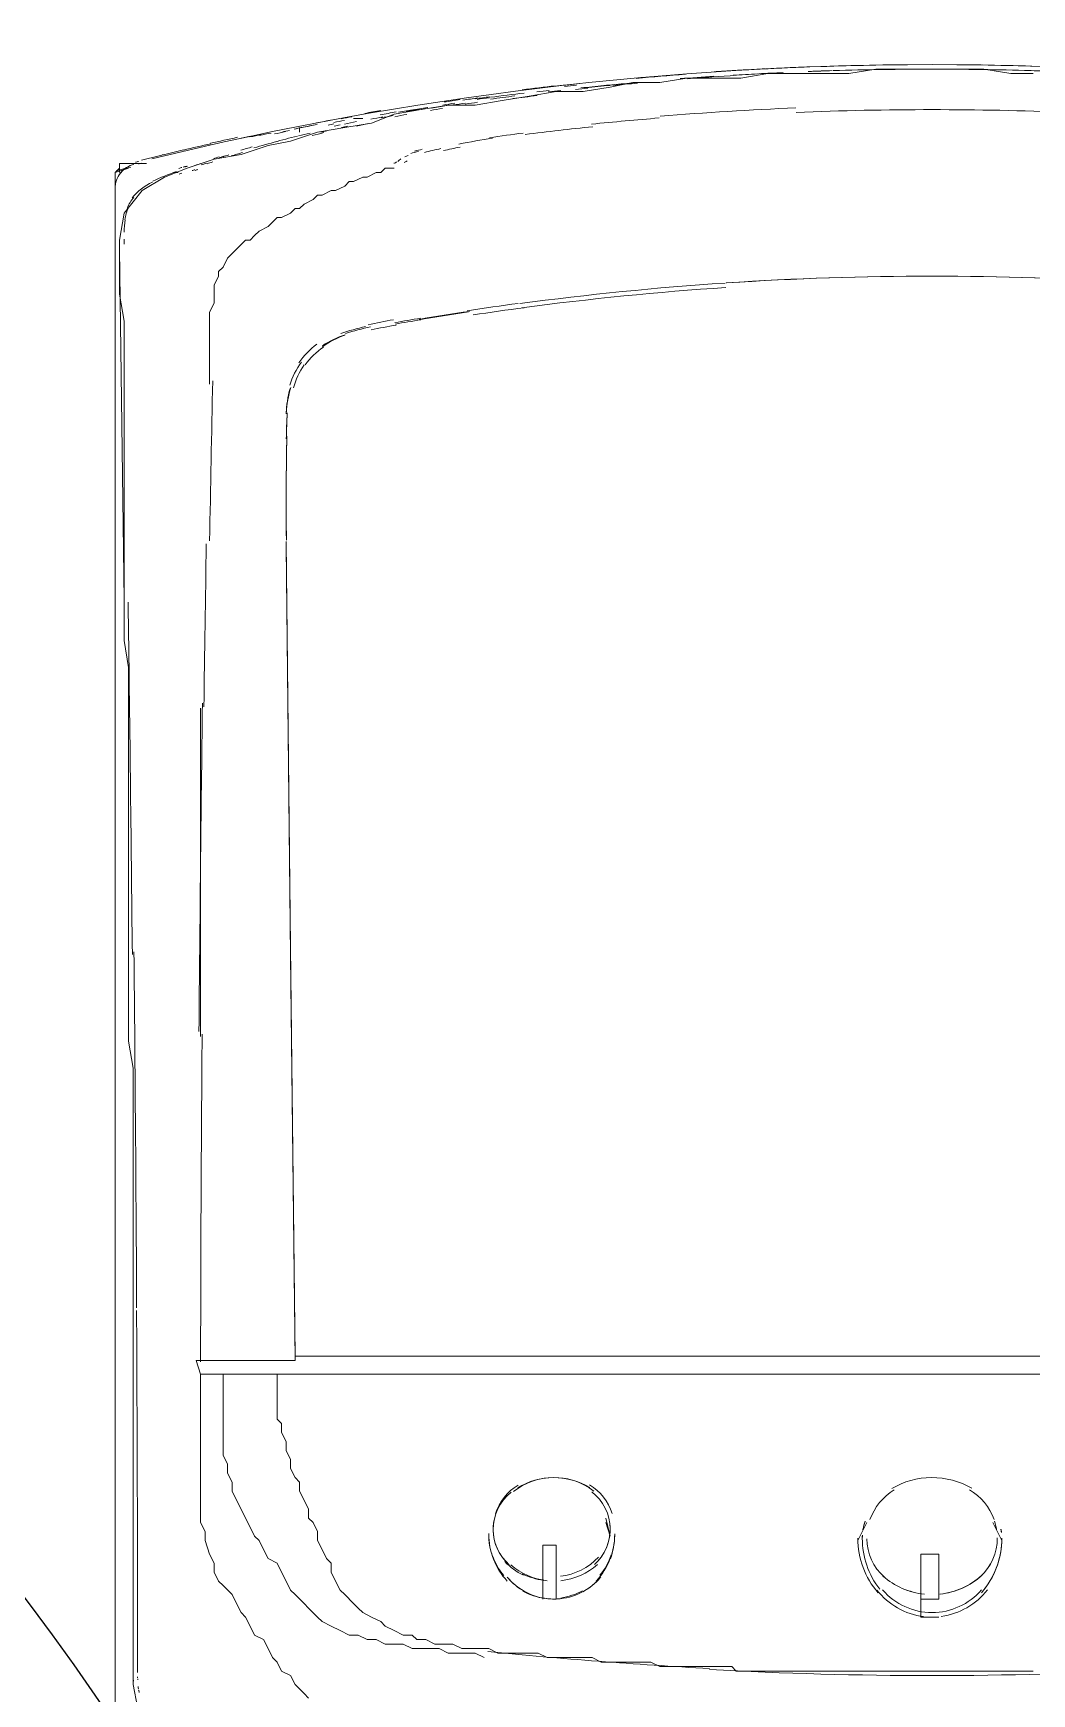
# Model space of a CAD drawing. Header units: metres. Extents: x 349703 to 349913, y 9282546 to 9282694.
# Drawn here: x 349779.063 to 349779.468, y 9282645.902 to 9282646.576 of the extents above; entities that cross this region are included whole.
import ezdxf

# ---------------------------------------------------------------- set-up
doc = ezdxf.new("R2010")
doc.units = ezdxf.units.M
doc.header["$LTSCALE"] = 0.25
doc.layers.add('ARQ-FONDO', color=253, linetype='CONTINUOUS', lineweight=9)
doc.layers.add('LLORAD-TEXTO', color=1, linetype='CONTINUOUS', lineweight=25)

# ---------------------------------------------------------------- blocks, each defined once
blk = doc.blocks.new('LAVADORA')
at = {"layer": 'ARQ-FONDO', "linetype": 'Continuous', "lineweight": -2}
for p, q in [((3915.93287, 1596.59172), (3915.94018, 1596.58806)), ((3915.94018, 1596.58806), (3915.93287, 1596.59172)), ((3915.90911, 1596.56613), (3915.90911, 1596.55882)), ((3915.90911, 1596.55882), (3915.9018, 1596.55882)), ((3915.94018, 1596.53689), (3915.93287, 1596.53323)), ((3915.93287, 1596.53323), (3915.94018, 1596.53689)), ((3915.9347, 1596.43271), (3915.94201, 1596.43088)), ((3915.94018, 1596.43088), (3915.9347, 1596.43271)), ((3915.90911, 1596.41078), (3915.91642, 1596.41078)), ((3915.91642, 1596.40529), (3915.90911, 1596.40529)), ((3916.51042, 1596.33036), (3916.51042, 1596.33219)), ((3916.51042, 1596.32853), (3916.51042, 1596.33036)), ((3916.50493, 1596.3066), (3916.50676, 1596.3066)), ((3916.13757, 1596.26639), (3916.27099, 1596.26639)), ((3916.48849, 1596.25542), (3916.48849, 1596.25725)), ((3916.49214, 1596.24446), (3916.49214, 1596.23349)), ((3915.87987, 1596.23897), (3915.87987, 1596.23897)), ((3915.84514, 1596.23166), (3916.45376, 1596.23166)), ((3915.8488, 1596.23166), (3916.48117, 1596.23166)), ((3916.31486, 1596.23532), (3916.45741, 1596.23349)), ((3916.45376, 1596.23166), (3916.48849, 1596.23166)), ((3916.45376, 1596.23166), (3916.48849, 1596.23166)), ((3916.48117, 1596.23166), (3916.48117, 1596.23166)), ((3916.48849, 1596.23166), (3916.49031, 1596.23715)), ((3916.49214, 1596.23349), (3916.48849, 1596.23349))]:
    blk.add_line(p, q, dxfattribs=at)
for points in [[(3916.48849, 1596.23166), (3915.84514, 1596.23166)], [(3915.86525, 1596.2408), (3915.87439, 1596.23897), (3915.88535, 1596.23897), (3915.89632, 1596.23897), (3915.90728, 1596.23897), (3915.91825, 1596.23897), (3915.92922, 1596.23897), (3915.94018, 1596.23897), (3915.95115, 1596.23897), (3915.96211, 1596.23897), (3915.97308, 1596.23897), (3915.98405, 1596.23897), (3915.99501, 1596.23897), (3916.00598, 1596.23897), (3916.01694, 1596.23897), (3916.02791, 1596.23897), (3916.03888, 1596.23897), (3916.04984, 1596.23897), (3916.05898, 1596.23897), (3916.06995, 1596.23897), (3916.08091, 1596.23897), (3916.09188, 1596.23897), (3916.10285, 1596.23897), (3916.11381, 1596.23897), (3916.12478, 1596.23897), (3916.13574, 1596.23715), (3916.14671, 1596.23715), (3916.15768, 1596.23715), (3916.16864, 1596.23715), (3916.17961, 1596.23715), (3916.19057, 1596.23715), (3916.20154, 1596.23715), (3916.21251, 1596.23715), (3916.22347, 1596.23715), (3916.23444, 1596.23715), (3916.24358, 1596.23715), (3916.25454, 1596.23715), (3916.26551, 1596.23715), (3916.27647, 1596.23715), (3916.28744, 1596.23715), (3916.29841, 1596.23532), (3916.30937, 1596.23532), (3916.32034, 1596.23532), (3916.33131, 1596.23532), (3916.34227, 1596.23532), (3916.35324, 1596.23532), (3916.3642, 1596.23532), (3916.37517, 1596.23532), (3916.38614, 1596.23532), (3916.3971, 1596.23532), (3916.40807, 1596.23532), (3916.41903, 1596.23532), (3916.42817, 1596.23532), (3916.43914, 1596.23349), (3916.4501, 1596.23349), (3916.46107, 1596.23349), (3916.47204, 1596.23532), (3916.48117, 1596.24263), (3916.48666, 1596.25177), (3916.49031, 1596.26091), (3916.49397, 1596.27187), (3916.4958, 1596.28284), (3916.49945, 1596.2938), (3916.50128, 1596.30294), (3916.50493, 1596.31391), (3916.50676, 1596.32488), (3916.50859, 1596.33584), (3916.51225, 1596.34498), (3916.51407, 1596.35595), (3916.5159, 1596.36691), (3916.5159, 1596.37788), (3916.51773, 1596.38884), (3916.51956, 1596.39981), (3916.52138, 1596.41078), (3916.52138, 1596.42174), (3916.52321, 1596.43271), (3916.52504, 1596.44185), (3916.52504, 1596.45281), (3916.52687, 1596.46378), (3916.52687, 1596.47474), (3916.52687, 1596.48571), (3916.52869, 1596.49668), (3916.52869, 1596.50764), (3916.52869, 1596.51861), (3916.52869, 1596.52957), (3916.53052, 1596.54054), (3916.53052, 1596.55151), (3916.53052, 1596.56247), (3916.53052, 1596.57344), (3916.53052, 1596.58441), (3916.52869, 1596.59537), (3916.52869, 1596.60451)], [(3916.0005, 1596.26639), (3916.00598, 1596.26456), (3916.00598, 1596.30477), (3916.00781, 1596.30477), (3916.00781, 1596.82018), (3916.00598, 1596.82018), (3916.00598, 1596.85856), (3916.0005, 1596.85856)], [(3916.0005, 1596.29746), (3916.0005, 1596.82749)], [(3915.87987, 1596.60451), (3915.87987, 1596.60085), (3915.87987, 1596.5972), (3915.87987, 1596.59354), (3915.87987, 1596.58989), (3915.87987, 1596.58623), (3915.87987, 1596.58258), (3915.87987, 1596.57892), (3915.87987, 1596.57709), (3915.87987, 1596.57344), (3915.87987, 1596.56978), (3915.87987, 1596.56613), (3915.87987, 1596.56247)], [(3915.87987, 1596.56247), (3915.87987, 1596.56613), (3915.87987, 1596.56978), (3915.87987, 1596.57344), (3915.87987, 1596.57709), (3915.87987, 1596.57892), (3915.87987, 1596.58258), (3915.87987, 1596.58623), (3915.87987, 1596.58989), (3915.87987, 1596.59354), (3915.87987, 1596.5972), (3915.87987, 1596.60085), (3915.87987, 1596.60451)], [(3916.00598, 1596.26456), (3916.0005, 1596.26639), (3915.99684, 1596.26639), (3915.99136, 1596.26639), (3915.9877, 1596.26639), (3915.98405, 1596.26639), (3915.97856, 1596.26639), (3915.97491, 1596.26639), (3915.97125, 1596.26639), (3915.96577, 1596.26639), (3915.96211, 1596.26639), (3915.95846, 1596.26639), (3915.95298, 1596.26639), (3915.94932, 1596.26639), (3915.94567, 1596.26639), (3915.94018, 1596.26639), (3915.93653, 1596.26822), (3915.93287, 1596.26822), (3915.92739, 1596.27004), (3915.92373, 1596.27187), (3915.92008, 1596.27187), (3915.91642, 1596.2737), (3915.91459, 1596.27553), (3915.91094, 1596.27918), (3915.90728, 1596.28101), (3915.90363, 1596.28284), (3915.9018, 1596.28467), (3915.89815, 1596.28649), (3915.89449, 1596.28832), (3915.89266, 1596.29198), (3915.88901, 1596.2938), (3915.88535, 1596.29563), (3915.88352, 1596.29746), (3915.87987, 1596.29929), (3915.87804, 1596.30294), (3915.87439, 1596.30477), (3915.87073, 1596.30843), (3915.8689, 1596.31025)], [(3915.8689, 1596.31025), (3915.87073, 1596.30843), (3915.87439, 1596.30477), (3915.87804, 1596.30294), (3915.87987, 1596.29929), (3915.88352, 1596.29746), (3915.88535, 1596.29563), (3915.88901, 1596.2938), (3915.89266, 1596.29198), (3915.89449, 1596.28832), (3915.89815, 1596.28649), (3915.9018, 1596.28467), (3915.90363, 1596.28284), (3915.90728, 1596.28101), (3915.91094, 1596.27918), (3915.91459, 1596.27553), (3915.91642, 1596.2737), (3915.92008, 1596.27187), (3915.92373, 1596.27187), (3915.92739, 1596.27004), (3915.93287, 1596.26822), (3915.93653, 1596.26822), (3915.94018, 1596.26639), (3915.94567, 1596.26639), (3915.94932, 1596.26639), (3915.95298, 1596.26639), (3915.95846, 1596.26639), (3915.96211, 1596.26639), (3915.96577, 1596.26639), (3915.97125, 1596.26639), (3915.97491, 1596.26639), (3915.97856, 1596.26639), (3915.98405, 1596.26639), (3915.9877, 1596.26639), (3915.99136, 1596.26639), (3915.99684, 1596.26639), (3916.0005, 1596.26639), (3916.0005, 1596.27553), (3915.99684, 1596.27553), (3915.99319, 1596.27553), (3915.98953, 1596.27553), (3915.98587, 1596.27553), (3915.98222, 1596.27553), (3915.97856, 1596.27553), (3915.97491, 1596.27553), (3915.97125, 1596.27553), (3915.9676, 1596.27553), (3915.96394, 1596.27736), (3915.96029, 1596.27736), (3915.95663, 1596.27918), (3915.95298, 1596.27918), (3915.94932, 1596.28101), (3915.94567, 1596.28284), (3915.94201, 1596.28467), (3915.93835, 1596.28649), (3915.9347, 1596.28832), (3915.93287, 1596.29015), (3915.92922, 1596.29198), (3915.92556, 1596.2938), (3915.92373, 1596.29746), (3915.92008, 1596.29929), (3915.91642, 1596.30112), (3915.91277, 1596.30294), (3915.91094, 1596.30477), (3915.90728, 1596.30843), (3915.90546, 1596.31025), (3915.9018, 1596.31391), (3915.89997, 1596.31574), (3915.89815, 1596.31939), (3915.89632, 1596.32305), (3915.89449, 1596.3267), (3915.89449, 1596.33036), (3915.89266, 1596.33401), (3915.89266, 1596.33767), (3915.89084, 1596.34132), (3915.89084, 1596.34498), (3915.89084, 1596.34863), (3915.88901, 1596.35229), (3915.88901, 1596.35595), (3915.88901, 1596.3596), (3915.88901, 1596.36326), (3915.88718, 1596.36691), (3915.88718, 1596.37057), (3915.88718, 1596.37422), (3915.88718, 1596.37788), (3915.88535, 1596.38153)], [(3915.87987, 1596.56247), (3915.87987, 1596.55882), (3915.87987, 1596.55516), (3915.87987, 1596.55151), (3915.87987, 1596.54785), (3915.87987, 1596.5442), (3915.87987, 1596.54054), (3915.87987, 1596.53689), (3915.87987, 1596.53323), (3915.87987, 1596.52957), (3915.87987, 1596.52775), (3915.87987, 1596.52409), (3915.87987, 1596.52044), (3915.87987, 1596.51678), (3915.87987, 1596.51313), (3915.87987, 1596.50947), (3915.87987, 1596.50582), (3915.87987, 1596.50216), (3915.87987, 1596.4985), (3915.87987, 1596.49485), (3915.87987, 1596.49119), (3915.87987, 1596.48754), (3915.87987, 1596.48388), (3915.8817, 1596.48206), (3915.8817, 1596.4784), (3915.8817, 1596.47474), (3915.8817, 1596.47109), (3915.8817, 1596.46743), (3915.8817, 1596.46378), (3915.8817, 1596.46012), (3915.8817, 1596.45647), (3915.8817, 1596.45281), (3915.88352, 1596.44916), (3915.88352, 1596.4455), (3915.88352, 1596.44185), (3915.88352, 1596.43819), (3915.88352, 1596.43454), (3915.88352, 1596.43271), (3915.88352, 1596.42905), (3915.88535, 1596.4254), (3915.88535, 1596.42174), (3915.88535, 1596.41809), (3915.88535, 1596.41443), (3915.88535, 1596.41078), (3915.88535, 1596.40712), (3915.88718, 1596.40347), (3915.88718, 1596.39981), (3915.88718, 1596.39615), (3915.88718, 1596.3925), (3915.88718, 1596.39067), (3915.88718, 1596.38702), (3915.88901, 1596.38336), (3915.88901, 1596.37971), (3915.88901, 1596.37605), (3915.88901, 1596.37239), (3915.89084, 1596.36874), (3915.89084, 1596.36508), (3915.89084, 1596.36143), (3915.89266, 1596.35777), (3915.89266, 1596.35412), (3915.89449, 1596.35229), (3915.89449, 1596.34863), (3915.89632, 1596.34498), (3915.89815, 1596.34132), (3915.89997, 1596.3395), (3915.9018, 1596.33584), (3915.90363, 1596.33219), (3915.90546, 1596.33036), (3915.90728, 1596.32853), (3915.91094, 1596.32488), (3915.91277, 1596.32305), (3915.91642, 1596.32122), (3915.92008, 1596.31939), (3915.92373, 1596.31939), (3915.92556, 1596.31756), (3915.92922, 1596.31574), (3915.93287, 1596.31391), (3915.93653, 1596.31391), (3915.94018, 1596.31208), (3915.94201, 1596.31025), (3915.94567, 1596.31025), (3915.94932, 1596.30843), (3915.95298, 1596.3066), (3915.95663, 1596.3066), (3915.95846, 1596.30477), (3915.96211, 1596.30294), (3915.96577, 1596.30294), (3915.96943, 1596.30112), (3915.97308, 1596.30112), (3915.97674, 1596.29929), (3915.98039, 1596.29929), (3915.98222, 1596.29746), (3915.98587, 1596.29746), (3915.98953, 1596.29746), (3915.99319, 1596.29746), (3915.99684, 1596.29746)], [(3915.88535, 1596.38153), (3915.88718, 1596.37788), (3915.88718, 1596.37422), (3915.88718, 1596.37057), (3915.88718, 1596.36691), (3915.88901, 1596.36326), (3915.88901, 1596.3596), (3915.88901, 1596.35595), (3915.88901, 1596.35229), (3915.89084, 1596.34863), (3915.89084, 1596.34498), (3915.89084, 1596.34132), (3915.89266, 1596.33767), (3915.89266, 1596.33401), (3915.89449, 1596.33036), (3915.89449, 1596.3267), (3915.89632, 1596.32305), (3915.89815, 1596.31939), (3915.89997, 1596.31574), (3915.9018, 1596.31391), (3915.90546, 1596.31025), (3915.90728, 1596.30843), (3915.91094, 1596.30477), (3915.91277, 1596.30294), (3915.91642, 1596.30112), (3915.92008, 1596.29929), (3915.92373, 1596.29746), (3915.92556, 1596.2938), (3915.92922, 1596.29198), (3915.93287, 1596.29015), (3915.9347, 1596.28832), (3915.93835, 1596.28649), (3915.94201, 1596.28467), (3915.94567, 1596.28284), (3915.94932, 1596.28101), (3915.95298, 1596.27918), (3915.95663, 1596.27918), (3915.96029, 1596.27736), (3915.96394, 1596.27736), (3915.9676, 1596.27553), (3915.97125, 1596.27553), (3915.97491, 1596.27553), (3915.97856, 1596.27553), (3915.98222, 1596.27553), (3915.98587, 1596.27553), (3915.98953, 1596.27553), (3915.99319, 1596.27553), (3915.99684, 1596.27553), (3916.0005, 1596.27553), (3916.0005, 1596.29746), (3915.99684, 1596.29746), (3915.99319, 1596.29746), (3915.98953, 1596.29746), (3915.98587, 1596.29746), (3915.98222, 1596.29746), (3915.98039, 1596.29929), (3915.97674, 1596.29929), (3915.97308, 1596.30112), (3915.96943, 1596.30112), (3915.96577, 1596.30294), (3915.96211, 1596.30294), (3915.95846, 1596.30477), (3915.95663, 1596.3066), (3915.95298, 1596.3066), (3915.94932, 1596.30843), (3915.94567, 1596.31025), (3915.94201, 1596.31025), (3915.94018, 1596.31208), (3915.93653, 1596.31391), (3915.93287, 1596.31391), (3915.92922, 1596.31574), (3915.92556, 1596.31756), (3915.92373, 1596.31939), (3915.92008, 1596.31939), (3915.91642, 1596.32122), (3915.91277, 1596.32305), (3915.91094, 1596.32488), (3915.90728, 1596.32853), (3915.90546, 1596.33036), (3915.90363, 1596.33219), (3915.9018, 1596.33584), (3915.89997, 1596.3395), (3915.89815, 1596.34132), (3915.89632, 1596.34498), (3915.89449, 1596.34863), (3915.89449, 1596.35229), (3915.89266, 1596.35412), (3915.89266, 1596.35777), (3915.89084, 1596.36143), (3915.89084, 1596.36508), (3915.89084, 1596.36874), (3915.88901, 1596.37239), (3915.88901, 1596.37605), (3915.88901, 1596.37971), (3915.88901, 1596.38336), (3915.88718, 1596.38702), (3915.88718, 1596.39067), (3915.88718, 1596.3925), (3915.88718, 1596.39615), (3915.88718, 1596.39981), (3915.88718, 1596.40347), (3915.88535, 1596.40712), (3915.88535, 1596.41078), (3915.88535, 1596.41443), (3915.88535, 1596.41809), (3915.88535, 1596.42174), (3915.88535, 1596.4254), (3915.88352, 1596.42905), (3915.88352, 1596.43271), (3915.88352, 1596.43454), (3915.88352, 1596.43819), (3915.88352, 1596.44185), (3915.88352, 1596.4455), (3915.88352, 1596.44916), (3915.8817, 1596.45281), (3915.8817, 1596.45647), (3915.8817, 1596.46012), (3915.8817, 1596.46378), (3915.8817, 1596.46743), (3915.8817, 1596.47109), (3915.8817, 1596.47474), (3915.8817, 1596.4784), (3915.8817, 1596.48206), (3915.87987, 1596.48388), (3915.87987, 1596.48754), (3915.87987, 1596.49119), (3915.87987, 1596.49485), (3915.87987, 1596.4985), (3915.87987, 1596.50216), (3915.87987, 1596.50582), (3915.87987, 1596.50947), (3915.87987, 1596.51313), (3915.87987, 1596.51678), (3915.87987, 1596.52044), (3915.87987, 1596.52409), (3915.87987, 1596.52775), (3915.87987, 1596.52957), (3915.87987, 1596.53323), (3915.87987, 1596.53689), (3915.87987, 1596.54054), (3915.87987, 1596.5442), (3915.87987, 1596.54785), (3915.87987, 1596.55151), (3915.87987, 1596.55516), (3915.87987, 1596.55882), (3915.87987, 1596.56247)], [(3915.9018, 1596.56613), (3915.9018, 1596.5643), (3915.9018, 1596.56247), (3915.9018, 1596.56065), (3915.9018, 1596.55882), (3915.92739, 1596.55882), (3915.92739, 1596.56613)], [(3915.90911, 1596.55882), (3915.92739, 1596.55882), (3915.92739, 1596.56613), (3915.90911, 1596.56613)], [(3916.52869, 1596.50216), (3916.52869, 1596.50399), (3916.52869, 1596.50582), (3916.52869, 1596.50764), (3916.52869, 1596.50947), (3916.52869, 1596.51313)], [(3915.90911, 1596.40529), (3915.93104, 1596.40529), (3915.93104, 1596.41078)], [(3915.91642, 1596.41078), (3915.93104, 1596.41078), (3915.93104, 1596.40529), (3915.91642, 1596.40529)], [(3916.49031, 1596.34498), (3916.49031, 1596.34132), (3916.48849, 1596.3395), (3916.48849, 1596.33767), (3916.48666, 1596.33401), (3916.48666, 1596.33219), (3916.48483, 1596.32853), (3916.48483, 1596.3267), (3916.483, 1596.32488), (3916.48117, 1596.32122), (3916.48117, 1596.31939), (3916.47935, 1596.31574), (3916.47935, 1596.31391), (3916.47752, 1596.31208), (3916.47569, 1596.30843), (3916.47386, 1596.3066), (3916.47386, 1596.30477), (3916.47204, 1596.30294), (3916.47021, 1596.29929), (3916.47021, 1596.29746), (3916.46838, 1596.29563), (3916.46655, 1596.2938), (3916.46473, 1596.29015), (3916.4629, 1596.28832), (3916.46107, 1596.28649), (3916.46107, 1596.28467), (3916.45924, 1596.28284), (3916.45741, 1596.28101), (3916.45559, 1596.27918), (3916.45376, 1596.27736), (3916.4501, 1596.27553), (3916.44828, 1596.2737), (3916.44645, 1596.2737), (3916.44279, 1596.27187), (3916.44097, 1596.27187), (3916.43731, 1596.27187), (3916.43548, 1596.27187), (3916.43183, 1596.27004), (3916.43, 1596.27004), (3916.42634, 1596.27004), (3916.42452, 1596.27004), (3916.42269, 1596.27004), (3916.41903, 1596.27004), (3916.41721, 1596.27004), (3916.41355, 1596.27004), (3916.41172, 1596.27004), (3916.40807, 1596.27004), (3916.40624, 1596.27004), (3916.40258, 1596.27004)], [(3916.40258, 1596.27004), (3916.40624, 1596.27004), (3916.40807, 1596.27004), (3916.41172, 1596.27004), (3916.41355, 1596.27004), (3916.41721, 1596.27004), (3916.41903, 1596.27004), (3916.42269, 1596.27004), (3916.42452, 1596.27004), (3916.42634, 1596.27004), (3916.43, 1596.27004), (3916.43183, 1596.27004), (3916.43548, 1596.27187), (3916.43731, 1596.27187), (3916.44097, 1596.27187), (3916.44279, 1596.27187), (3916.44645, 1596.2737), (3916.44828, 1596.2737), (3916.4501, 1596.27553), (3916.45376, 1596.27736), (3916.45559, 1596.27918), (3916.45741, 1596.28101), (3916.45924, 1596.28284), (3916.46107, 1596.28467), (3916.46107, 1596.28649), (3916.4629, 1596.28832), (3916.46473, 1596.29015), (3916.46655, 1596.2938), (3916.46838, 1596.29563), (3916.47021, 1596.29746), (3916.47021, 1596.29929), (3916.47204, 1596.30294), (3916.47386, 1596.30477), (3916.47386, 1596.3066), (3916.47569, 1596.30843), (3916.47752, 1596.31208), (3916.47935, 1596.31391), (3916.47935, 1596.31574), (3916.48117, 1596.31939), (3916.48117, 1596.32122), (3916.483, 1596.32488), (3916.48483, 1596.3267), (3916.48483, 1596.32853), (3916.48666, 1596.33219), (3916.48666, 1596.33401), (3916.48849, 1596.33767), (3916.48849, 1596.3395), (3916.49031, 1596.34132)], [(3916.51042, 1596.32853), (3916.51042, 1596.33036), (3916.51042, 1596.33219)], [(3916.33679, 1596.30112), (3916.17047, 1596.30294), (3916.00598, 1596.30477), (3916.00598, 1596.30294), (3916.00598, 1596.30112), (3916.00598, 1596.29929), (3916.00598, 1596.29746), (3916.00598, 1596.29563), (3916.00598, 1596.2938), (3916.00598, 1596.29198), (3916.00598, 1596.29015), (3916.00598, 1596.28832), (3916.00598, 1596.28467), (3916.00598, 1596.28284), (3916.00598, 1596.27918), (3916.00598, 1596.27736), (3916.00598, 1596.27553), (3916.00598, 1596.27187), (3916.00598, 1596.27004), (3916.00598, 1596.26822), (3916.00598, 1596.26639), (3916.00598, 1596.26456)], [(3916.00781, 1596.30477), (3916.17412, 1596.30294), (3916.33862, 1596.30112)], [(3916.49214, 1596.24446), (3916.49214, 1596.23349), (3916.49031, 1596.23349), (3916.48849, 1596.23166)], [(3915.84697, 1596.23166), (3915.8488, 1596.23166), (3916.48117, 1596.23166)]]:
    blk.add_lwpolyline(points, dxfattribs=at)
for points in [[(3916.4941, 1596.24656), (3916.54511, 1596.45474), (3916.5451, 1596.67216), (3916.49407, 1596.88034)], [(3915.88046, 1596.6537), (3915.87885, 1596.62363), (3915.87804, 1596.59351), (3915.87804, 1596.56339)], [(3915.88046, 1596.6537), (3915.87885, 1596.62363), (3915.87804, 1596.59351), (3915.87804, 1596.56339)], [(3916.44645, 1596.56339), (3916.44645, 1596.5913), (3916.44552, 1596.6192), (3916.44366, 1596.64705)], [(3916.44645, 1596.56339), (3916.44645, 1596.59118), (3916.44553, 1596.61896), (3916.44368, 1596.64669)], [(3916.51407, 1596.56339), (3916.51407, 1596.58176), (3916.5137, 1596.60012), (3916.51294, 1596.61848)], [(3916.51407, 1596.56339), (3916.51407, 1596.58176), (3916.5137, 1596.60012), (3916.51294, 1596.61848)], [(3916.5299, 1596.60361), (3916.52984, 1596.60526), (3916.52979, 1596.60691), (3916.52973, 1596.60856)], [(3916.53036, 1596.58351), (3916.53026, 1596.59017), (3916.5301, 1596.59684), (3916.5299, 1596.6035)], [(3916.5322, 1596.58369), (3916.53209, 1596.59042), (3916.53194, 1596.59714), (3916.53174, 1596.60387)], [(3916.5322, 1596.58369), (3916.53209, 1596.59042), (3916.53194, 1596.59714), (3916.53174, 1596.60387)], [(3915.93379, 1596.59172), (3915.92567, 1596.59172), (3915.91782, 1596.5888), (3915.91168, 1596.58349)], [(3915.93379, 1596.59172), (3915.92635, 1596.59172), (3915.91911, 1596.58926), (3915.9132, 1596.58473)], [(3915.93395, 1596.58989), (3915.92793, 1596.58994), (3915.92217, 1596.5874), (3915.91815, 1596.58291)], [(3915.93395, 1596.58989), (3915.92795, 1596.58994), (3915.92221, 1596.58741), (3915.91819, 1596.58296)], [(3915.93747, 1596.59139), (3915.93631, 1596.5916), (3915.93513, 1596.59171), (3915.93395, 1596.59172)], [(3915.93741, 1596.5914), (3915.93627, 1596.5916), (3915.93511, 1596.59171), (3915.93395, 1596.59172)], [(3915.94068, 1596.58873), (3915.93961, 1596.5891), (3915.93852, 1596.58938), (3915.93741, 1596.58957)], [(3915.94078, 1596.58869), (3915.9397, 1596.58907), (3915.93859, 1596.58936), (3915.93747, 1596.58956)], [(3915.95351, 1596.57857), (3915.95078, 1596.58324), (3915.94649, 1596.58679), (3915.94139, 1596.58859)], [(3915.95351, 1596.57857), (3915.95078, 1596.58324), (3915.94649, 1596.58679), (3915.94139, 1596.58859)], [(3915.91288, 1596.58586), (3915.90694, 1596.5813), (3915.90304, 1596.57457), (3915.90205, 1596.56714)], [(3915.9128, 1596.58344), (3915.90698, 1596.57841), (3915.90363, 1596.57109), (3915.90363, 1596.56339)], [(3915.91866, 1596.58354), (3915.91443, 1596.57883), (3915.91179, 1596.57291), (3915.91111, 1596.56662)], [(3915.91871, 1596.5836), (3915.91449, 1596.57891), (3915.91183, 1596.57302), (3915.91113, 1596.56675)], [(3916.53052, 1596.56339), (3916.53052, 1596.57012), (3916.53047, 1596.57685), (3916.53037, 1596.58358)], [(3916.53052, 1596.56339), (3916.53052, 1596.57012), (3916.53047, 1596.57685), (3916.53037, 1596.58358)], [(3916.53052, 1596.56339), (3916.53052, 1596.57005), (3916.53047, 1596.57671), (3916.53037, 1596.58337)], [(3915.95846, 1596.56319), (3915.95849, 1596.56893), (3915.95698, 1596.57457), (3915.95409, 1596.57953)], [(3915.95846, 1596.56319), (3915.95849, 1596.56893), (3915.95698, 1596.57457), (3915.95409, 1596.57953)], [(3915.87804, 1596.56339), (3915.87804, 1596.53327), (3915.87885, 1596.50315), (3915.88046, 1596.47307)], [(3915.87804, 1596.56339), (3915.87804, 1596.53327), (3915.87885, 1596.50315), (3915.88046, 1596.47307)], [(3915.90363, 1596.56339), (3915.90363, 1596.55569), (3915.90697, 1596.54838), (3915.9128, 1596.54334)], [(3915.95397, 1596.54705), (3915.95687, 1596.55193), (3915.95842, 1596.55751), (3915.95846, 1596.56319)], [(3915.95397, 1596.54705), (3915.95687, 1596.55193), (3915.95842, 1596.55751), (3915.95846, 1596.56319)], [(3916.44366, 1596.47973), (3916.44552, 1596.50757), (3916.44645, 1596.53548), (3916.44645, 1596.56339)], [(3916.44368, 1596.48009), (3916.44553, 1596.50781), (3916.44645, 1596.5356), (3916.44645, 1596.56339)], [(3916.51294, 1596.50817), (3916.51369, 1596.52656), (3916.51407, 1596.54497), (3916.51407, 1596.56339)], [(3916.51294, 1596.50817), (3916.51369, 1596.52656), (3916.51407, 1596.54497), (3916.51407, 1596.56339)], [(3916.53037, 1596.54319), (3916.53047, 1596.54992), (3916.53052, 1596.55665), (3916.53052, 1596.56339)], [(3916.53037, 1596.54319), (3916.53047, 1596.54992), (3916.53052, 1596.55665), (3916.53052, 1596.56339)], [(3916.53037, 1596.54341), (3916.53047, 1596.55007), (3916.53052, 1596.55673), (3916.53052, 1596.56339)], [(3915.90201, 1596.55996), (3915.90292, 1596.55246), (3915.9068, 1596.54564), (3915.91276, 1596.54101)], [(3915.91109, 1596.56033), (3915.91173, 1596.55408), (3915.9143, 1596.54819), (3915.91845, 1596.54347)], [(3915.9111, 1596.56032), (3915.91174, 1596.55407), (3915.91431, 1596.54818), (3915.91846, 1596.54346)], [(3915.94138, 1596.53818), (3915.94643, 1596.53996), (3915.95069, 1596.54346), (3915.95342, 1596.54806)], [(3915.94138, 1596.53818), (3915.94643, 1596.53996), (3915.95069, 1596.54346), (3915.95342, 1596.54806)], [(3915.91167, 1596.54147), (3915.91781, 1596.53616), (3915.92566, 1596.53323), (3915.93378, 1596.53323)], [(3915.91306, 1596.54216), (3915.91899, 1596.53756), (3915.92628, 1596.53506), (3915.93378, 1596.53506)], [(3915.918, 1596.54402), (3915.92196, 1596.53953), (3915.92763, 1596.53693), (3915.93362, 1596.53689)], [(3915.91801, 1596.54402), (3915.92196, 1596.53953), (3915.92764, 1596.53693), (3915.93362, 1596.53689)], [(3916.5299, 1596.52327), (3916.5301, 1596.52994), (3916.53026, 1596.5366), (3916.53036, 1596.54327)], [(3916.53174, 1596.52291), (3916.53194, 1596.52963), (3916.53209, 1596.53635), (3916.5322, 1596.54308)], [(3916.53174, 1596.52291), (3916.53194, 1596.52963), (3916.53209, 1596.53635), (3916.5322, 1596.54308)], [(3915.93362, 1596.53506), (3915.93485, 1596.53505), (3915.93608, 1596.53515), (3915.9373, 1596.53535)], [(3915.93362, 1596.53506), (3915.93483, 1596.53505), (3915.93604, 1596.53514), (3915.93724, 1596.53534)], [(3915.93724, 1596.53534), (3915.9384, 1596.53554), (3915.93955, 1596.53583), (3915.94066, 1596.53621)], [(3915.9373, 1596.53535), (3915.93848, 1596.53555), (3915.93964, 1596.53585), (3915.94077, 1596.53625)], [(3916.52961, 1596.51385), (3916.52972, 1596.51685), (3916.52982, 1596.51985), (3916.52991, 1596.52285)], [(3916.52961, 1596.51385), (3916.52972, 1596.51685), (3916.52982, 1596.51985), (3916.52991, 1596.52285)], [(3916.53156, 1596.51821), (3916.53162, 1596.51986), (3916.53167, 1596.52151), (3916.53172, 1596.52316)], [(3916.52954, 1596.51314), (3916.52961, 1596.51483), (3916.52967, 1596.51652), (3916.52973, 1596.51821)], [(3916.51137, 1596.45302), (3916.51288, 1596.47135), (3916.51401, 1596.48971), (3916.51477, 1596.50809)], [(3916.51137, 1596.45302), (3916.51288, 1596.47135), (3916.51401, 1596.48971), (3916.51477, 1596.50809)], [(3916.53107, 1596.50469), (3916.5312, 1596.50769), (3916.53132, 1596.5107), (3916.53143, 1596.51371)], [(3916.53107, 1596.50469), (3916.5312, 1596.50769), (3916.53132, 1596.5107), (3916.53143, 1596.51371)], [(3916.52862, 1596.49291), (3916.5288, 1596.49624), (3916.52896, 1596.49957), (3916.52912, 1596.5029)], [(3916.53065, 1596.49574), (3916.5308, 1596.49871), (3916.53094, 1596.50168), (3916.53107, 1596.50466)], [(3916.53065, 1596.49574), (3916.5308, 1596.49871), (3916.53094, 1596.50168), (3916.53107, 1596.50466)], [(3916.53018, 1596.48674), (3916.53034, 1596.48968), (3916.5305, 1596.49262), (3916.53065, 1596.49555)], [(3916.53018, 1596.48674), (3916.53034, 1596.48968), (3916.5305, 1596.49262), (3916.53065, 1596.49555)], [(3916.52803, 1596.48258), (3916.52823, 1596.48593), (3916.52843, 1596.48927), (3916.52861, 1596.49261)], [(3916.52663, 1596.46406), (3916.52714, 1596.47069), (3916.5276, 1596.47732), (3916.52801, 1596.48396)], [(3916.52946, 1596.47497), (3916.52959, 1596.47691), (3916.52971, 1596.47886), (3916.52983, 1596.4808)], [(3916.52946, 1596.47497), (3916.52959, 1596.47691), (3916.52971, 1596.47886), (3916.52983, 1596.4808)], [(3916.52983, 1596.4808), (3916.52995, 1596.48275), (3916.53006, 1596.48469), (3916.53017, 1596.48664)], [(3916.52983, 1596.4808), (3916.52995, 1596.48275), (3916.53006, 1596.48469), (3916.53017, 1596.48664)], [(3916.43358, 1596.39678), (3916.43724, 1596.42433), (3916.44, 1596.45199), (3916.44184, 1596.47972)], [(3916.43528, 1596.39595), (3916.43899, 1596.42365), (3916.44178, 1596.45147), (3916.44364, 1596.47936)], [(3916.52666, 1596.46109), (3916.52701, 1596.46568), (3916.52733, 1596.47026), (3916.52763, 1596.47485)], [(3916.52666, 1596.46109), (3916.52701, 1596.46568), (3916.52733, 1596.47026), (3916.52763, 1596.47485)], [(3915.8809, 1596.47307), (3915.88252, 1596.44299), (3915.88481, 1596.41294), (3915.88779, 1596.38296)], [(3915.8809, 1596.47307), (3915.88252, 1596.44299), (3915.88481, 1596.41294), (3915.88779, 1596.38296)], [(3916.52674, 1596.4433), (3916.52735, 1596.44994), (3916.52791, 1596.45658), (3916.52843, 1596.46322)], [(3916.52737, 1596.44883), (3916.52776, 1596.45339), (3916.52813, 1596.45795), (3916.52847, 1596.46251)], [(3916.52737, 1596.44883), (3916.52776, 1596.45339), (3916.52813, 1596.45795), (3916.52847, 1596.46251)], [(3916.50818, 1596.4251), (3916.50909, 1596.43425), (3916.50993, 1596.4434), (3916.51068, 1596.45256)], [(3916.50818, 1596.4251), (3916.50909, 1596.43425), (3916.50993, 1596.4434), (3916.51068, 1596.45256)], [(3916.52695, 1596.44399), (3916.52709, 1596.44555), (3916.52723, 1596.44711), (3916.52736, 1596.44868)], [(3916.52695, 1596.44399), (3916.52709, 1596.44555), (3916.52723, 1596.44711), (3916.52736, 1596.44868)], [(3916.52389, 1596.4338), (3916.52422, 1596.43713), (3916.52454, 1596.44046), (3916.52485, 1596.44379)], [(3916.52471, 1596.43943), (3916.52485, 1596.44095), (3916.52499, 1596.44247), (3916.52513, 1596.44399)], [(3916.52471, 1596.43943), (3916.52485, 1596.44095), (3916.52499, 1596.44247), (3916.52513, 1596.44399)], [(3915.93564, 1596.43454), (3915.92853, 1596.43454), (3915.92168, 1596.43187), (3915.91644, 1596.42706)], [(3915.9408, 1596.43241), (3915.93488, 1596.43346), (3915.92881, 1596.43168), (3915.9244, 1596.42759)], [(3915.93492, 1596.43453), (3915.93167, 1596.43446), (3915.92846, 1596.43389), (3915.92538, 1596.43285)], [(3915.95548, 1596.42431), (3915.95286, 1596.42869), (3915.94873, 1596.43197), (3915.94386, 1596.43353)], [(3916.52383, 1596.43008), (3916.52398, 1596.43156), (3916.52412, 1596.43304), (3916.52426, 1596.43452)], [(3916.52383, 1596.43008), (3916.52398, 1596.43156), (3916.52412, 1596.43304), (3916.52426, 1596.43452)], [(3916.52428, 1596.43487), (3916.52443, 1596.43639), (3916.52457, 1596.43791), (3916.52471, 1596.43943)], [(3916.52428, 1596.43487), (3916.52443, 1596.43639), (3916.52457, 1596.43791), (3916.52471, 1596.43943)], [(3915.91709, 1596.42803), (3915.91201, 1596.42336), (3915.90912, 1596.41678), (3915.90911, 1596.40988)], [(3915.91812, 1596.42892), (3915.91564, 1596.42689), (3915.91359, 1596.42439), (3915.91207, 1596.42157)], [(3915.92318, 1596.42754), (3915.91948, 1596.42341), (3915.91717, 1596.41821), (3915.91657, 1596.41269)], [(3915.92615, 1596.42796), (3915.92179, 1596.42391), (3915.91903, 1596.41842), (3915.91839, 1596.4125)], [(3915.92713, 1596.43314), (3915.92409, 1596.43212), (3915.92126, 1596.43054), (3915.91878, 1596.42851)], [(3915.93759, 1596.43271), (3915.93208, 1596.43275), (3915.92682, 1596.43043), (3915.92315, 1596.42632)], [(3915.95266, 1596.42521), (3915.94906, 1596.42989), (3915.9435, 1596.43266), (3915.93759, 1596.43271)], [(3916.52288, 1596.42082), (3916.52321, 1596.4239), (3916.52352, 1596.42699), (3916.52383, 1596.43008)], [(3916.52288, 1596.42082), (3916.52321, 1596.4239), (3916.52352, 1596.42699), (3916.52383, 1596.43008)], [(3916.5229, 1596.42276), (3916.52326, 1596.42607), (3916.5236, 1596.42938), (3916.52393, 1596.43269)], [(3915.91251, 1596.42148), (3915.91101, 1596.41871), (3915.90999, 1596.41571), (3915.90948, 1596.4126)], [(3915.95846, 1596.40971), (3915.95849, 1596.4156), (3915.95656, 1596.42134), (3915.95297, 1596.42601)], [(3915.95846, 1596.4097), (3915.95849, 1596.41488), (3915.9571, 1596.41996), (3915.95444, 1596.42441)], [(3916.50399, 1596.39818), (3916.50515, 1596.4073), (3916.50619, 1596.41644), (3916.5071, 1596.4256)], [(3916.50399, 1596.39818), (3916.50515, 1596.4073), (3916.50619, 1596.41644), (3916.5071, 1596.4256)], [(3916.5223, 1596.41862), (3916.52249, 1596.42028), (3916.52267, 1596.42195), (3916.52285, 1596.42362)], [(3916.52368, 1596.41128), (3916.52403, 1596.41433), (3916.52436, 1596.41738), (3916.52469, 1596.42043)], [(3916.52368, 1596.41128), (3916.52403, 1596.41433), (3916.52436, 1596.41738), (3916.52469, 1596.42043)], [(3916.5235, 1596.41412), (3916.52369, 1596.41576), (3916.52387, 1596.4174), (3916.52405, 1596.41903)], [(3915.90931, 1596.41298), (3915.90918, 1596.41199), (3915.90912, 1596.411), (3915.90911, 1596.41)], [(3915.90911, 1596.41), (3915.90911, 1596.409), (3915.90916, 1596.40801), (3915.90928, 1596.40702)], [(3915.90911, 1596.40988), (3915.90911, 1596.40299), (3915.91199, 1596.3964), (3915.91706, 1596.39173)], [(3915.91656, 1596.40713), (3915.91713, 1596.40167), (3915.91938, 1596.39652), (3915.923, 1596.39239)], [(3915.95276, 1596.39344), (3915.95642, 1596.39808), (3915.95842, 1596.4038), (3915.95846, 1596.40971)], [(3915.95433, 1596.39513), (3915.957, 1596.39952), (3915.95843, 1596.40456), (3915.95846, 1596.4097)], [(3916.52127, 1596.40294), (3916.52147, 1596.40459), (3916.52167, 1596.40624), (3916.52187, 1596.4079)], [(3916.52131, 1596.40756), (3916.52151, 1596.40924), (3916.5217, 1596.41092), (3916.5219, 1596.4126)], [(3916.52215, 1596.39699), (3916.5227, 1596.40148), (3916.52323, 1596.40598), (3916.52374, 1596.41048)], [(3916.52215, 1596.39699), (3916.5227, 1596.40148), (3916.52323, 1596.40598), (3916.52374, 1596.41048)], [(3915.90937, 1596.40615), (3915.90981, 1596.40303), (3915.91081, 1596.40001), (3915.91231, 1596.39724)], [(3915.91671, 1596.40572), (3915.91713, 1596.40268), (3915.91801, 1596.39972), (3915.91933, 1596.39694)], [(3916.51853, 1596.39312), (3916.51896, 1596.39642), (3916.51938, 1596.39972), (3916.51978, 1596.40302)], [(3915.91209, 1596.39811), (3915.9136, 1596.39533), (3915.91562, 1596.39287), (3915.91805, 1596.39086)], [(3915.9188, 1596.39746), (3915.92015, 1596.39463), (3915.92202, 1596.39207), (3915.92432, 1596.38994)], [(3915.9438, 1596.38617), (3915.94864, 1596.38771), (3915.95276, 1596.39094), (3915.95539, 1596.39528)], [(3916.43069, 1596.37706), (3916.43172, 1596.38395), (3916.4327, 1596.39084), (3916.43362, 1596.39775)], [(3916.43241, 1596.37467), (3916.43345, 1596.38155), (3916.43443, 1596.38844), (3916.43536, 1596.39533)], [(3916.50264, 1596.38372), (3916.50334, 1596.38826), (3916.50398, 1596.3928), (3916.50456, 1596.39735)], [(3916.50264, 1596.38372), (3916.50334, 1596.38826), (3916.50398, 1596.3928), (3916.50456, 1596.39735)], [(3916.51831, 1596.38414), (3916.51878, 1596.38743), (3916.51923, 1596.39073), (3916.51966, 1596.39403)], [(3916.51907, 1596.38415), (3916.51968, 1596.38867), (3916.52026, 1596.39319), (3916.52082, 1596.39771)], [(3916.51907, 1596.38415), (3916.51968, 1596.38867), (3916.52026, 1596.39319), (3916.52082, 1596.39771)], [(3915.91641, 1596.39087), (3915.92163, 1596.38605), (3915.92848, 1596.38337), (3915.93559, 1596.38336)], [(3915.91871, 1596.38945), (3915.92114, 1596.38744), (3915.92391, 1596.38588), (3915.92689, 1596.38484)], [(3915.92301, 1596.39173), (3915.92662, 1596.38761), (3915.93181, 1596.38523), (3915.93729, 1596.38519)], [(3915.92439, 1596.39031), (3915.92662, 1596.38824), (3915.92931, 1596.38673), (3915.93224, 1596.38591)], [(3915.93729, 1596.38519), (3915.94321, 1596.38514), (3915.94883, 1596.38784), (3915.9525, 1596.39249)], [(3915.92629, 1596.38494), (3915.92931, 1596.38389), (3915.93249, 1596.38335), (3915.93569, 1596.38336)], [(3915.93224, 1596.38591), (3915.93507, 1596.38511), (3915.93804, 1596.38497), (3915.94093, 1596.38551)], [(3916.50009, 1596.3713), (3916.50096, 1596.37581), (3916.50175, 1596.38033), (3916.50245, 1596.38487)], [(3916.50009, 1596.3713), (3916.50096, 1596.37581), (3916.50175, 1596.38033), (3916.50245, 1596.38487)], [(3916.51821, 1596.37872), (3916.51845, 1596.38037), (3916.51869, 1596.38202), (3916.51892, 1596.38366)], [(3916.51848, 1596.37785), (3916.51876, 1596.37986), (3916.51903, 1596.38187), (3916.5193, 1596.38389)], [(3916.51848, 1596.37785), (3916.51876, 1596.37986), (3916.51903, 1596.38187), (3916.5193, 1596.38389)], [(3916.42861, 1596.35453), (3916.42976, 1596.3614), (3916.43086, 1596.36827), (3916.4319, 1596.37516)], [(3916.42888, 1596.35507), (3916.43002, 1596.36188), (3916.4311, 1596.36871), (3916.43213, 1596.37555)], [(3916.51596, 1596.36889), (3916.51622, 1596.37054), (3916.51648, 1596.37218), (3916.51673, 1596.37383)], [(3916.51632, 1596.37385), (3916.51657, 1596.3755), (3916.51681, 1596.37716), (3916.51706, 1596.37882)], [(3916.51794, 1596.37286), (3916.51824, 1596.37489), (3916.51852, 1596.37693), (3916.51881, 1596.37896)], [(3916.51794, 1596.37286), (3916.51824, 1596.37489), (3916.51852, 1596.37693), (3916.51881, 1596.37896)], [(3916.49745, 1596.36498), (3916.49793, 1596.36723), (3916.49839, 1596.36947), (3916.49882, 1596.37172)], [(3916.49745, 1596.36498), (3916.49793, 1596.36723), (3916.49839, 1596.36947), (3916.49882, 1596.37172)], [(3916.51471, 1596.3599), (3916.51504, 1596.36207), (3916.51537, 1596.36425), (3916.5157, 1596.36642)], [(3916.51472, 1596.36002), (3916.51505, 1596.36215), (3916.51538, 1596.36428), (3916.5157, 1596.36642)], [(3916.51595, 1596.36477), (3916.51622, 1596.3664), (3916.51648, 1596.36804), (3916.51674, 1596.36967)], [(3916.51717, 1596.36522), (3916.51749, 1596.36741), (3916.51781, 1596.36961), (3916.51813, 1596.3718)], [(3916.51717, 1596.36522), (3916.51749, 1596.36741), (3916.51781, 1596.36961), (3916.51813, 1596.3718)], [(3916.49668, 1596.35726), (3916.49723, 1596.35949), (3916.49775, 1596.36173), (3916.49823, 1596.36397)], [(3916.49668, 1596.35726), (3916.49723, 1596.35949), (3916.49775, 1596.36173), (3916.49823, 1596.36397)], [(3916.51375, 1596.35972), (3916.51402, 1596.36134), (3916.51429, 1596.36296), (3916.51456, 1596.36458)], [(3916.42697, 1596.34544), (3916.42756, 1596.34887), (3916.42814, 1596.35231), (3916.42871, 1596.35575)], [(3916.42756, 1596.34526), (3916.42816, 1596.34875), (3916.42875, 1596.35224), (3916.42934, 1596.35574)], [(3916.49621, 1596.35168), (3916.49656, 1596.35274), (3916.49684, 1596.35382), (3916.49706, 1596.35491)], [(3916.49621, 1596.35168), (3916.49656, 1596.35274), (3916.49684, 1596.35382), (3916.49706, 1596.35491)], [(3916.49797, 1596.35641), (3916.49771, 1596.35535), (3916.49747, 1596.35429), (3916.49726, 1596.35323)], [(3916.49797, 1596.35641), (3916.49771, 1596.35535), (3916.49747, 1596.35429), (3916.49726, 1596.35323)], [(3916.51303, 1596.34678), (3916.51339, 1596.34896), (3916.51375, 1596.35113), (3916.5141, 1596.35331)], [(3916.51303, 1596.34678), (3916.51339, 1596.34896), (3916.51375, 1596.35113), (3916.5141, 1596.35331)], [(3916.51326, 1596.34983), (3916.51355, 1596.35146), (3916.51385, 1596.35308), (3916.51413, 1596.35471)], [(3916.51372, 1596.3536), (3916.51401, 1596.35524), (3916.51429, 1596.35688), (3916.51457, 1596.35853)], [(3916.51385, 1596.35195), (3916.5142, 1596.35416), (3916.51455, 1596.35638), (3916.5149, 1596.3586)], [(3916.51385, 1596.35195), (3916.5142, 1596.35413), (3916.51454, 1596.35631), (3916.51488, 1596.35849)], [(3916.42459, 1596.33559), (3916.42532, 1596.33898), (3916.42598, 1596.34238), (3916.42657, 1596.3458)], [(3916.49291, 1596.34597), (3916.49261, 1596.34566), (3916.49239, 1596.34529), (3916.49226, 1596.34488)], [(3916.49291, 1596.34597), (3916.49261, 1596.34566), (3916.49239, 1596.34529), (3916.49226, 1596.34488)], [(3916.49248, 1596.34911), (3916.49277, 1596.34945), (3916.49301, 1596.34981), (3916.49322, 1596.3502)], [(3916.49248, 1596.34911), (3916.49277, 1596.34945), (3916.49301, 1596.34981), (3916.49322, 1596.3502)], [(3916.49302, 1596.34645), (3916.49341, 1596.34686), (3916.49379, 1596.34728), (3916.49415, 1596.34771)], [(3916.49302, 1596.34645), (3916.49341, 1596.34686), (3916.49379, 1596.34728), (3916.49415, 1596.34771)], [(3916.49484, 1596.34935), (3916.49506, 1596.34976), (3916.49524, 1596.35019), (3916.49539, 1596.35064)], [(3916.49484, 1596.34935), (3916.49506, 1596.34976), (3916.49524, 1596.35019), (3916.49539, 1596.35064)], [(3916.51121, 1596.34527), (3916.51152, 1596.34688), (3916.51182, 1596.3485), (3916.51212, 1596.35011)], [(3916.51201, 1596.33936), (3916.51238, 1596.34152), (3916.51275, 1596.34369), (3916.51311, 1596.34585)], [(3916.51201, 1596.33936), (3916.51238, 1596.34152), (3916.51275, 1596.34369), (3916.51311, 1596.34585)], [(3916.42671, 1596.33441), (3916.42747, 1596.33782), (3916.42815, 1596.34126), (3916.42875, 1596.34471)], [(3916.51017, 1596.33555), (3916.5105, 1596.33714), (3916.51082, 1596.33873), (3916.51114, 1596.34033)], [(3916.51071, 1596.3397), (3916.51104, 1596.34133), (3916.51136, 1596.34296), (3916.51167, 1596.34459)], [(3916.51255, 1596.33309), (3916.51294, 1596.33527), (3916.51332, 1596.33745), (3916.5137, 1596.33963)], [(3916.51255, 1596.33309), (3916.51294, 1596.33527), (3916.51332, 1596.33745), (3916.5137, 1596.33963)], [(3916.42308, 1596.32328), (3916.42424, 1596.3266), (3916.42521, 1596.32997), (3916.42598, 1596.3334)], [(3916.42312, 1596.32523), (3916.42421, 1596.32857), (3916.42513, 1596.33195), (3916.42587, 1596.33538)], [(3916.5074, 1596.32966), (3916.50774, 1596.33126), (3916.50808, 1596.33286), (3916.50841, 1596.33446)], [(3916.50675, 1596.32362), (3916.50694, 1596.32443), (3916.50712, 1596.32523), (3916.5073, 1596.32603)], [(3916.50818, 1596.32487), (3916.50853, 1596.32646), (3916.50888, 1596.32806), (3916.50923, 1596.32966)], [(3916.51038, 1596.32339), (3916.51066, 1596.32485), (3916.51092, 1596.32631), (3916.51119, 1596.32777)], [(3916.51038, 1596.32339), (3916.51066, 1596.32485), (3916.51092, 1596.32631), (3916.51119, 1596.32777)], [(3916.41776, 1596.31587), (3916.41977, 1596.31866), (3916.42137, 1596.32172), (3916.42251, 1596.32497)], [(3916.41819, 1596.31592), (3916.42009, 1596.31876), (3916.42159, 1596.32183), (3916.42265, 1596.32507)], [(3916.50735, 1596.32065), (3916.50753, 1596.32144), (3916.50772, 1596.32223), (3916.5079, 1596.32302)], [(3916.50778, 1596.31819), (3916.50797, 1596.31897), (3916.50815, 1596.31976), (3916.50833, 1596.32054)], [(3916.50868, 1596.3134), (3916.5091, 1596.31556), (3916.50952, 1596.31772), (3916.50993, 1596.31988)], [(3916.50868, 1596.3134), (3916.5091, 1596.31556), (3916.50952, 1596.31772), (3916.50993, 1596.31988)], [(3916.50884, 1596.32042), (3916.50912, 1596.32189), (3916.5094, 1596.32336), (3916.50967, 1596.32483)], [(3916.50884, 1596.32042), (3916.50912, 1596.32189), (3916.5094, 1596.32336), (3916.50967, 1596.32483)], [(3916.4104, 1596.30881), (3916.41322, 1596.31088), (3916.41565, 1596.31343), (3916.4176, 1596.31633)], [(3916.41119, 1596.30625), (3916.41414, 1596.30823), (3916.41672, 1596.31072), (3916.4188, 1596.3136)], [(3916.50357, 1596.31169), (3916.50396, 1596.31328), (3916.50434, 1596.31486), (3916.50472, 1596.31644)], [(3916.5049, 1596.31525), (3916.50509, 1596.31606), (3916.50528, 1596.31686), (3916.50547, 1596.31767)], [(3916.50676, 1596.30713), (3916.5072, 1596.30934), (3916.50764, 1596.31154), (3916.50807, 1596.31375)], [(3916.50681, 1596.3074), (3916.50723, 1596.30951), (3916.50765, 1596.31163), (3916.50807, 1596.31375)], [(3916.40105, 1596.3041), (3916.40437, 1596.30502), (3916.40752, 1596.30646), (3916.41038, 1596.30839)], [(3916.40212, 1596.30258), (3916.40548, 1596.30364), (3916.40864, 1596.30525), (3916.41148, 1596.30733)], [(3916.50087, 1596.29626), (3916.50171, 1596.29939), (3916.50254, 1596.30252), (3916.50333, 1596.30566)], [(3916.50339, 1596.30611), (3916.50379, 1596.30769), (3916.50418, 1596.30927), (3916.50457, 1596.31085)], [(3916.50615, 1596.30432), (3916.50638, 1596.30542), (3916.5066, 1596.30652), (3916.50682, 1596.30762)], [(3916.50615, 1596.30432), (3916.50637, 1596.30538), (3916.50658, 1596.30644), (3916.50679, 1596.30749)], [(3916.33925, 1596.30123), (3916.34615, 1596.30114), (3916.35305, 1596.3011), (3916.35996, 1596.30112)], [(3916.33953, 1596.30122), (3916.34641, 1596.30112), (3916.3533, 1596.30109), (3916.36018, 1596.30113)], [(3916.35834, 1596.30112), (3916.36529, 1596.30114), (3916.37223, 1596.30122), (3916.37917, 1596.30136)], [(3916.36088, 1596.30114), (3916.36774, 1596.30118), (3916.3746, 1596.30126), (3916.38147, 1596.3014)], [(3916.38033, 1596.30117), (3916.3838, 1596.30124), (3916.38726, 1596.30136), (3916.39072, 1596.30155)], [(3916.38056, 1596.30123), (3916.38403, 1596.3013), (3916.38749, 1596.30139), (3916.39096, 1596.30152)], [(3916.39052, 1596.30115), (3916.39399, 1596.30127), (3916.39744, 1596.30181), (3916.4008, 1596.30273)], [(3916.39102, 1596.30117), (3916.39448, 1596.30135), (3916.3979, 1596.30197), (3916.4012, 1596.303)], [(3916.50419, 1596.29636), (3916.5045, 1596.29787), (3916.50481, 1596.29939), (3916.50513, 1596.30091)], [(3916.50419, 1596.29636), (3916.5045, 1596.29787), (3916.50481, 1596.29939), (3916.50513, 1596.30091)], [(3916.50498, 1596.29944), (3916.50519, 1596.30047), (3916.5054, 1596.3015), (3916.50561, 1596.30253)], [(3916.50498, 1596.29944), (3916.50519, 1596.30047), (3916.5054, 1596.3015), (3916.50561, 1596.30253)], [(3916.49852, 1596.288), (3916.49941, 1596.29111), (3916.50028, 1596.29423), (3916.50113, 1596.29736)], [(3916.50358, 1596.29035), (3916.50391, 1596.29189), (3916.50423, 1596.29343), (3916.50455, 1596.29498)], [(3916.50358, 1596.29035), (3916.50391, 1596.29189), (3916.50423, 1596.29343), (3916.50455, 1596.29498)], [(3916.49757, 1596.28267), (3916.49803, 1596.28424), (3916.49849, 1596.28581), (3916.49894, 1596.28738)], [(3916.50222, 1596.28171), (3916.50257, 1596.28329), (3916.50291, 1596.28487), (3916.50325, 1596.28645)], [(3916.50222, 1596.28171), (3916.50257, 1596.28329), (3916.50291, 1596.28487), (3916.50325, 1596.28645)], [(3916.50297, 1596.28642), (3916.5033, 1596.28793), (3916.50362, 1596.28945), (3916.50394, 1596.29096)], [(3916.50297, 1596.28642), (3916.5033, 1596.28793), (3916.50362, 1596.28945), (3916.50394, 1596.29096)], [(3916.49525, 1596.27882), (3916.49573, 1596.28036), (3916.49619, 1596.2819), (3916.49665, 1596.28344)], [(3916.50039, 1596.27035), (3916.50122, 1596.27403), (3916.50203, 1596.2777), (3916.50283, 1596.28139)], [(3916.50039, 1596.27035), (3916.50122, 1596.27403), (3916.50203, 1596.2777), (3916.50283, 1596.28139)], [(3916.49414, 1596.2716), (3916.49439, 1596.27238), (3916.49464, 1596.27315), (3916.49488, 1596.27392)], [(3916.49462, 1596.2741), (3916.49487, 1596.27486), (3916.49511, 1596.27563), (3916.49535, 1596.27639)], [(3916.49493, 1596.2755), (3916.49518, 1596.27628), (3916.49542, 1596.27706), (3916.49566, 1596.27784)], [(3916.00546, 1596.26639), (3916.04983, 1596.26642), (3916.0942, 1596.26663), (3916.13856, 1596.26701)], [(3916.00546, 1596.26639), (3916.04983, 1596.26642), (3916.0942, 1596.26663), (3916.13856, 1596.26701)], [(3916.1396, 1596.26571), (3916.18406, 1596.26609), (3916.22852, 1596.26656), (3916.27297, 1596.26713)], [(3916.27145, 1596.26773), (3916.29353, 1596.26801), (3916.3156, 1596.26834), (3916.33768, 1596.2687)], [(3916.27145, 1596.26773), (3916.29353, 1596.26801), (3916.3156, 1596.26834), (3916.33768, 1596.2687)], [(3916.33894, 1596.27005), (3916.36061, 1596.27042), (3916.38227, 1596.27083), (3916.40393, 1596.27131)], [(3916.33894, 1596.27005), (3916.36061, 1596.27042), (3916.38227, 1596.27083), (3916.40393, 1596.27131)], [(3916.48938, 1596.26414), (3916.48951, 1596.26451), (3916.48964, 1596.26489), (3916.48977, 1596.26527)], [(3916.4914, 1596.2641), (3916.49166, 1596.26486), (3916.49191, 1596.26562), (3916.49216, 1596.26638)], [(3916.49161, 1596.26658), (3916.49186, 1596.26734), (3916.49211, 1596.2681), (3916.49236, 1596.26887)], [(3916.49209, 1596.26899), (3916.49234, 1596.26976), (3916.49259, 1596.27053), (3916.49284, 1596.27131)], [(3916.49766, 1596.25939), (3916.49852, 1596.26311), (3916.49937, 1596.26683), (3916.50021, 1596.27056)], [(3916.49766, 1596.25939), (3916.49852, 1596.26311), (3916.49937, 1596.26683), (3916.50021, 1596.27056)], [(3916.48792, 1596.25764), (3916.48805, 1596.25801), (3916.48818, 1596.25838), (3916.48831, 1596.25875)], [(3916.48928, 1596.26291), (3916.48941, 1596.2633), (3916.48954, 1596.26369), (3916.48967, 1596.26407)], [(3916.49021, 1596.25759), (3916.49034, 1596.25798), (3916.49048, 1596.25836), (3916.49061, 1596.25874)], [(3916.49071, 1596.25992), (3916.49084, 1596.26031), (3916.49097, 1596.2607), (3916.49111, 1596.26109)], [(3916.49071, 1596.25934), (3916.49084, 1596.25972), (3916.49097, 1596.2601), (3916.49111, 1596.26048)], [(3916.49565, 1596.25076), (3916.49634, 1596.25366), (3916.49702, 1596.25656), (3916.49769, 1596.25946)], [(3916.49565, 1596.25076), (3916.49634, 1596.25366), (3916.49702, 1596.25656), (3916.49769, 1596.25946)], [(3916.48505, 1596.24697), (3916.48647, 1596.2501), (3916.48776, 1596.25329), (3916.48891, 1596.25654)], [(3916.49357, 1596.24239), (3916.49429, 1596.24532), (3916.495, 1596.24825), (3916.4957, 1596.25119)], [(3916.49357, 1596.24239), (3916.49429, 1596.24532), (3916.495, 1596.24825), (3916.4957, 1596.25119)], [(3916.47821, 1596.2386), (3916.48095, 1596.24083), (3916.48314, 1596.24366), (3916.48461, 1596.24688)], [(3915.87113, 1596.24149), (3915.87152, 1596.2414), (3915.87192, 1596.24132), (3915.87232, 1596.24124)], [(3915.87166, 1596.2413), (3915.87206, 1596.24123), (3915.87247, 1596.24116), (3915.87288, 1596.2411)], [(3915.87262, 1596.24112), (3915.87302, 1596.24106), (3915.87343, 1596.24101), (3915.87383, 1596.24097)], [(3915.87308, 1596.24101), (3915.87349, 1596.24097), (3915.8739, 1596.24093), (3915.87432, 1596.2409)], [(3915.87576, 1596.23909), (3915.87617, 1596.23906), (3915.87659, 1596.23903), (3915.87701, 1596.23902)], [(3915.8763, 1596.24086), (3915.87671, 1596.24084), (3915.87712, 1596.24083), (3915.87753, 1596.24082)], [(3915.87711, 1596.24082), (3915.87752, 1596.24081), (3915.87793, 1596.24081), (3915.87835, 1596.2408)], [(3915.87932, 1596.24081), (3915.87974, 1596.2408), (3915.88016, 1596.2408), (3915.88058, 1596.2408)], [(3916.02631, 1596.24038), (3915.97732, 1596.24064), (3915.92833, 1596.24077), (3915.87933, 1596.2408)], [(3916.17205, 1596.2393), (3916.12382, 1596.23979), (3916.0756, 1596.24016), (3916.02737, 1596.24041)], [(3916.31408, 1596.23696), (3916.26635, 1596.23761), (3916.21861, 1596.23817), (3916.17088, 1596.23866)], [(3916.47407, 1596.23662), (3916.47563, 1596.23726), (3916.47709, 1596.23813), (3916.47841, 1596.2392)], [(3916.48922, 1596.23205), (3916.48972, 1596.23404), (3916.49022, 1596.23603), (3916.49071, 1596.23802)], [(3916.49059, 1596.23634), (3916.49116, 1596.23726), (3916.49159, 1596.23826), (3916.49185, 1596.23931)], [(3916.49059, 1596.23634), (3916.49116, 1596.23726), (3916.49159, 1596.23826), (3916.49185, 1596.23931)], [(3916.49233, 1596.24246), (3916.49222, 1596.24202), (3916.4921, 1596.24158), (3916.492, 1596.24114)], [(3916.49233, 1596.24246), (3916.49222, 1596.24202), (3916.4921, 1596.24158), (3916.492, 1596.24114)], [(3916.49271, 1596.2399), (3916.49282, 1596.24034), (3916.49293, 1596.24078), (3916.49304, 1596.24122)], [(3916.49271, 1596.2399), (3916.49282, 1596.24034), (3916.49293, 1596.24078), (3916.49304, 1596.24122)], [(3916.45948, 1596.23533), (3916.46121, 1596.23531), (3916.46293, 1596.23531), (3916.46466, 1596.23534)], [(3916.46426, 1596.23532), (3916.46596, 1596.23534), (3916.46766, 1596.2355), (3916.46934, 1596.23577)], [(3916.46938, 1596.23563), (3916.47107, 1596.23591), (3916.47273, 1596.23638), (3916.47432, 1596.23703)], [(3916.48207, 1596.23166), (3916.48319, 1596.23166), (3916.4843, 1596.23185), (3916.48536, 1596.23221)], [(3916.48207, 1596.23166), (3916.48319, 1596.23166), (3916.4843, 1596.23185), (3916.48536, 1596.23221)], [(3916.48536, 1596.23221), (3916.48641, 1596.23257), (3916.4874, 1596.23311), (3916.48828, 1596.2338)], [(3916.48536, 1596.23221), (3916.48641, 1596.23257), (3916.4874, 1596.23311), (3916.48828, 1596.2338)], [(3916.48828, 1596.2338), (3916.48831, 1596.23382), (3916.48834, 1596.23384), (3916.48837, 1596.23386)], [(3916.48837, 1596.23387), (3916.48924, 1596.23456), (3916.48999, 1596.2354), (3916.49059, 1596.23634)], [(3916.48837, 1596.23386), (3916.48839, 1596.23389), (3916.48842, 1596.23391), (3916.48845, 1596.23393)], [(3916.48845, 1596.23393), (3916.48929, 1596.23462), (3916.49001, 1596.23543), (3916.49059, 1596.23634)]]:
    blk.add_open_spline(points, degree=3, dxfattribs=at)
blk = doc.blocks.new('MODULOS DE 12 A 17 NUEVO')
at = {"layer": 'ARQ-FONDO', "rotation": 90.00000000000003}
blk.add_blockref('LAVADORA', (352308.37248, 9278706.40388), dxfattribs=at)

msp = doc.modelspace()

# ---------------------------------------------------------------- linework, layer by layer
at = {"layer": 'LLORAD-TEXTO'}
msp.add_circle((349778.06, 9282645.19), 1.25, dxfattribs=at)

# ---------------------------------------------------------------- block references
at = {"layer": 'ARQ-FONDO', "xscale": -1}
msp.add_blockref('MODULOS DE 12 A 17 NUEVO', (700491.23701, 23.62737), dxfattribs=at)

doc.saveas('drawing.dxf')
